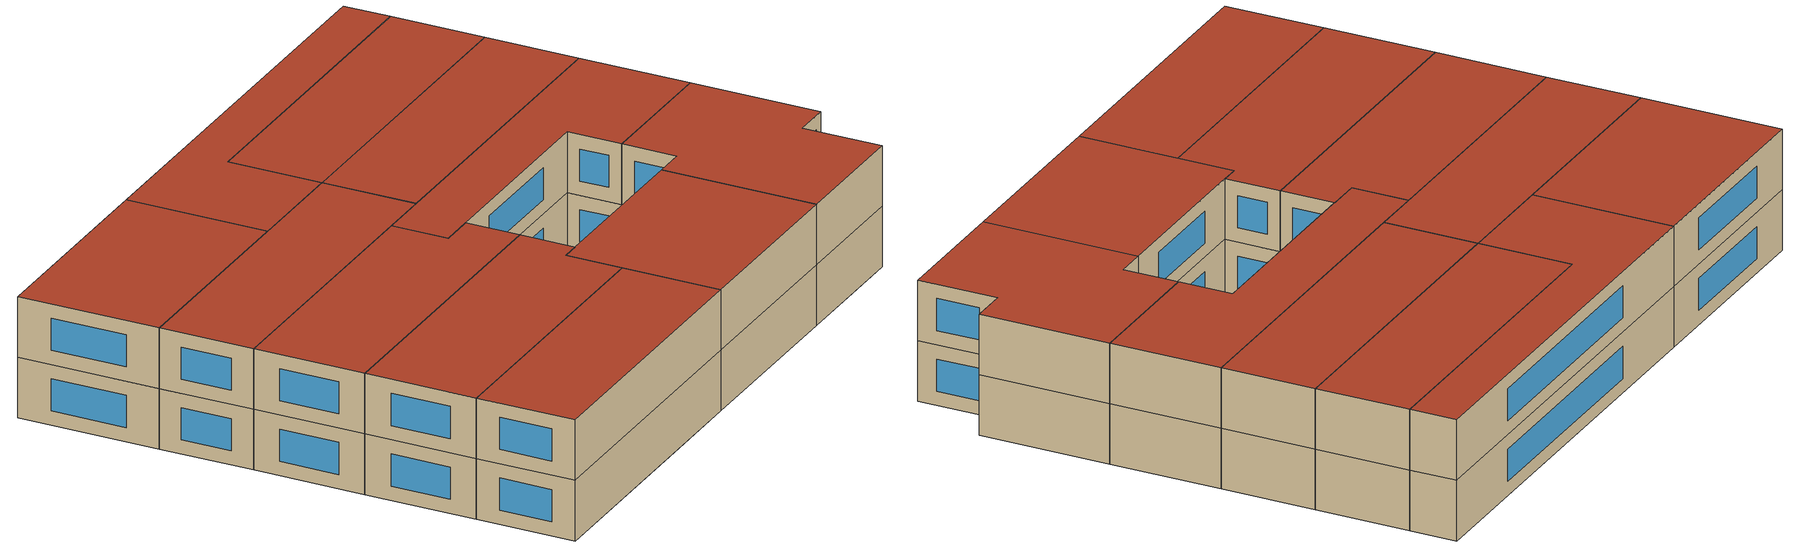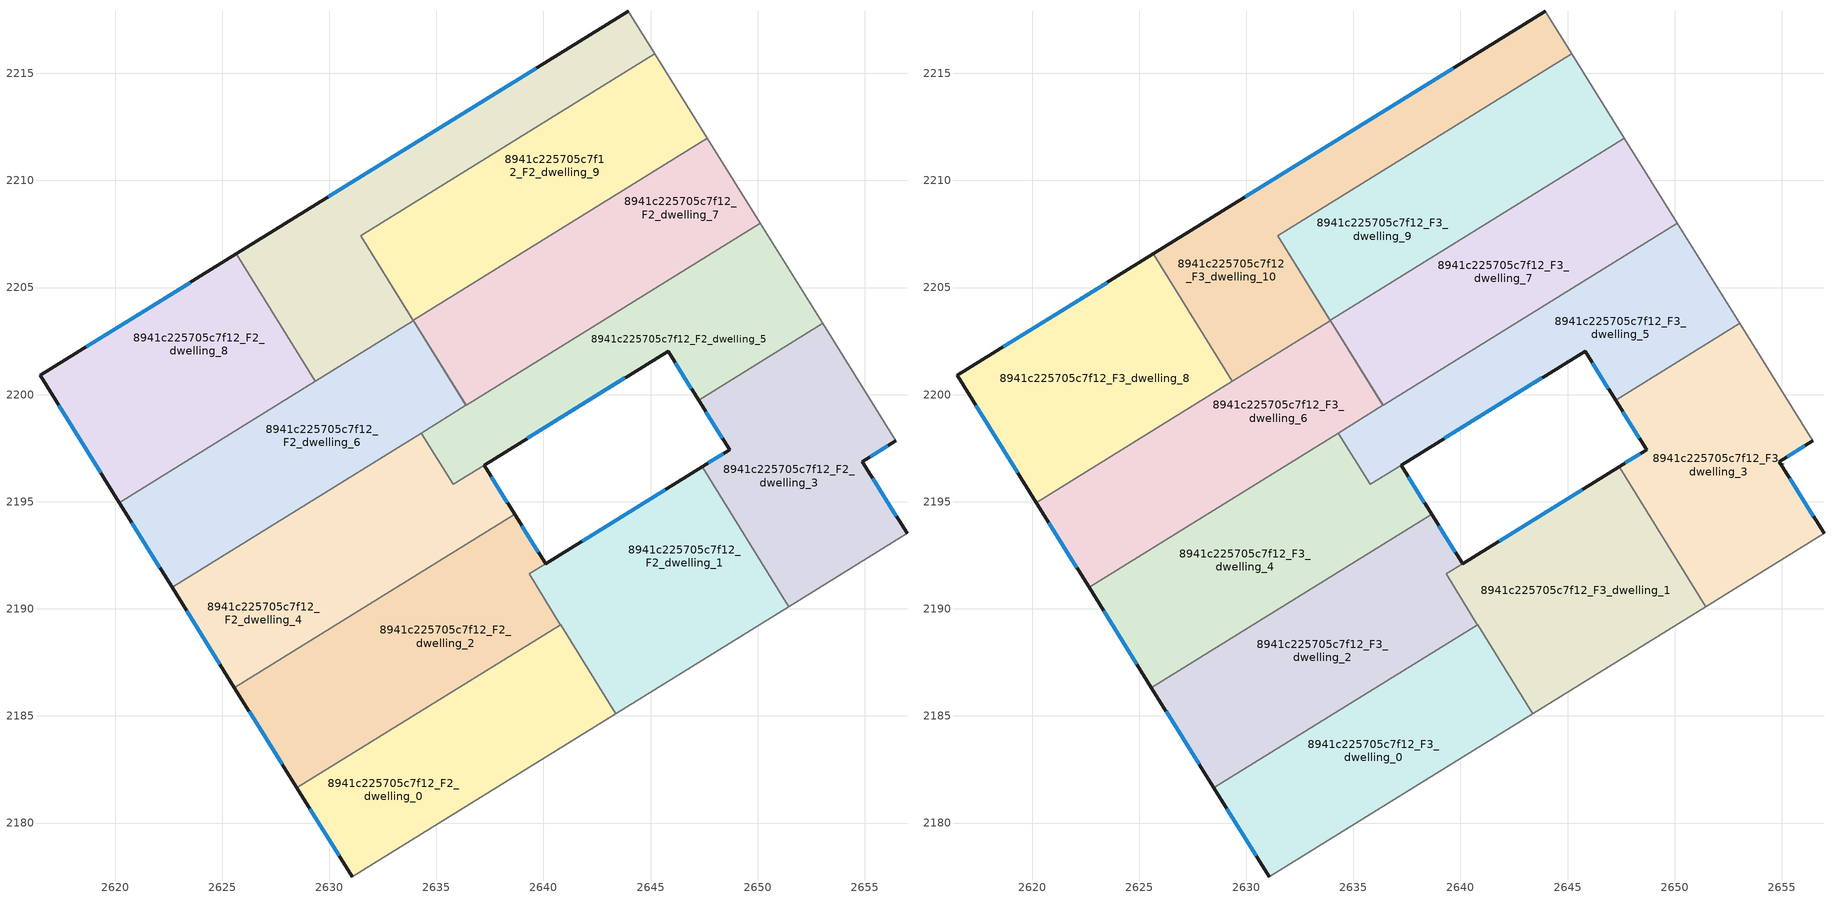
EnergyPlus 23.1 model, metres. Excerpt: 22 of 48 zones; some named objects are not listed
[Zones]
8941c225705c7f12_F2_dwelling_0
 floor to 8941c225705c7f12_F1_dwelling_0 (EU_floor_Construction): 2639.88,2182.95 2631.07,2177.5 2628.49,2181.64 2634.91,2185.62 z6
 floor to 8941c225705c7f12_F1_dwelling_1 (EU_floor_Construction): 2641.64,2187.9 2643.37,2185.11 2639.88,2182.95 2634.91,2185.62 2640.01,2188.77 z6
 floor to 8941c225705c7f12_F1_dwelling_2 (EU_floor_Construction): 2640.8,2189.26 2641.64,2187.9 2640.01,2188.77 z6
 wall outside (EU_wall_Construction): 2628.49,2181.64 2631.07,2177.5 z6:9
 wall adiabatic (EU_wall_Construction): 2631.07,2177.5 2643.37,2185.11 z6:9
 wall to 8941c225705c7f12_F2_dwelling_1 (EU_wall_Construction): 2643.37,2185.11 2640.8,2189.26 z6:9
 wall to 8941c225705c7f12_F2_dwelling_2 (EU_wall_Construction): 2640.8,2189.26 2628.49,2181.64 z6:9
 window (EU_Window_Construction): 2629.1,2180.67 2630.47,2178.47 z6.7:8.3
8941c225705c7f12_F2_dwelling_1
 floor to 8941c225705c7f12_F1_dwelling_3 (EU_floor_Construction): 2648.17,2195.38 2651.44,2190.1 2649.24,2188.74 2641.43,2192.93 2646.68,2196.18 z6
 floor to 8941c225705c7f12_F1_dwelling_4 (EU_floor_Construction): 2647.4,2196.62 2648.17,2195.38 2646.68,2196.18 z6
 floor to 8941c225705c7f12_F1_dwelling_1 (EU_floor_Construction): 2644.98,2186.11 2643.37,2185.11 2641.64,2187.9 z6
 floor to 8941c225705c7f12_F1_dwelling_2 (EU_floor_Construction): 2649.24,2188.74 2644.98,2186.11 2641.64,2187.9 2639.33,2191.63 2641.43,2192.93 z6
 wall outside (EU_wall_Construction): 2647.4,2196.62 2640.1,2192.11 z6:9
 wall to 8941c225705c7f12_F2_dwelling_3 (EU_wall_Construction): 2651.44,2190.1 2647.4,2196.62 z6:9
 wall adiabatic (EU_wall_Construction): 2643.37,2185.11 2651.44,2190.1 z6:9
 wall to 8941c225705c7f12_F2_dwelling_2 (EU_wall_Construction): 2640.1,2192.11 2639.33,2191.63 2640.79,2189.26 z6:9
 window (EU_Window_Construction): 2645.69,2195.56 2641.81,2193.17 z6.7:8.3
8941c225705c7f12_F2_dwelling_10
 floor to 8941c225705c7f12_F1_dwelling_10 (EU_floor_Construction): 2633.87,2203.54 2633.92,2203.46 2629.34,2200.62 2625.66,2206.57 2626.85,2207.31 z6
 floor to 8941c225705c7f12_F1_dwelling_12 (EU_floor_Construction): 2643.96,2217.9 2645.19,2215.92 2635.2,2209.73 2632.83,2211 z6
 floor to 8941c225705c7f12_F1_dwelling_11 (EU_floor_Construction): 2635.2,2209.73 2631.47,2207.42 2633.87,2203.54 2626.85,2207.31 2632.83,2211 z6
 wall outside (EU_wall_Construction): 2643.96,2217.9 2625.66,2206.57 z6:9
 wall to 8941c225705c7f12_F2_dwelling_6 (EU_wall_Construction): 2629.34,2200.62 2633.92,2203.46 2631.47,2207.42 z6:9
 wall to 8941c225705c7f12_F2_dwelling_8 (EU_wall_Construction): 2625.66,2206.57 2629.34,2200.62 z6:9
 wall adiabatic (EU_wall_Construction): 2645.19,2215.92 2643.96,2217.9 z6:9
 wall to 8941c225705c7f12_F2_dwelling_9 (EU_wall_Construction): 2631.47,2207.43 2645.19,2215.92 z6:9
 window (EU_Window_Construction): 2639.66,2215.24 2629.96,2209.23 z6.7:8.3
8941c225705c7f12_F2_dwelling_2
 floor to 8941c225705c7f12_F1_dwelling_1 (EU_floor_Construction): 2640.01,2188.78 2634.91,2185.62 2631.16,2187.63 2632.9,2190.87 2634.39,2191.79 z6
 floor to 8941c225705c7f12_F1_dwelling_0 (EU_floor_Construction): 2634.91,2185.62 2628.49,2181.64 2628.2,2182.11 2631.16,2187.63 z6
 floor to 8941c225705c7f12_F1_dwelling_2 (EU_floor_Construction): 2638.65,2194.43 2640.1,2192.11 2639.33,2191.63 2640.79,2189.26 2640.01,2188.78 2634.39,2191.79 z6
 floor to 8941c225705c7f12_F1_dwelling_7 (EU_floor_Construction): 2632.41,2189.95 2628.2,2182.11 2625.57,2186.33 2631.88,2190.23 z6
 floor to 8941c225705c7f12_F1_dwelling_8 (EU_floor_Construction): 2632.9,2190.87 2632.41,2189.95 2631.88,2190.23 z6
 wall outside (EU_wall_Construction): 2640.1,2192.11 2638.65,2194.43 / 2625.57,2186.33 2628.49,2181.64 z6:9
 wall to 8941c225705c7f12_F2_dwelling_4 (EU_wall_Construction): 2638.65,2194.43 2625.57,2186.33 z6:9
 window (EU_Window_Construction): 2639.76,2192.65 2638.99,2193.88 / 2626.26,2185.23 2627.8,2182.74 z6.7:8.3
8941c225705c7f12_F2_dwelling_3
 floor to 8941c225705c7f12_F1_dwelling_4 (EU_floor_Construction): 2654.88,2196.88 2656.97,2193.53 2654.49,2191.99 2648.17,2195.38 2647.4,2196.62 2648.69,2197.42 2647.24,2199.75 2648.31,2200.41 z6
 floor to 8941c225705c7f12_F1_dwelling_3 (EU_floor_Construction): 2654.49,2191.99 2651.44,2190.1 2648.17,2195.38 z6
 floor to 8941c225705c7f12_F1_dwelling_5 (EU_floor_Construction): 2654.57,2200.86 2656.45,2197.85 2654.88,2196.88 2648.31,2200.41 2651.61,2202.45 z6
 floor to 8941c225705c7f12_F1_dwelling_6 (EU_floor_Construction): 2653.03,2203.33 2654.57,2200.86 2651.61,2202.45 z6
 wall outside (EU_wall_Construction): 2647.24,2199.75 2648.69,2197.42 2647.4,2196.62 / 2656.97,2193.53 2654.88,2196.88 2656.45,2197.85 z6:9
 wall to 8941c225705c7f12_F2_dwelling_5 (EU_wall_Construction): 2653.03,2203.33 2647.24,2199.75 z6:9
 wall adiabatic (EU_wall_Construction): 2656.45,2197.85 2653.03,2203.33 / 2651.44,2190.1 2656.97,2193.53 z6:9
 window (EU_Window_Construction): 2648.39,2197.23 2647.7,2196.81 / 2647.58,2199.2 2648.35,2197.97 / 2655.25,2197.11 2656.08,2197.62 / 2656.48,2194.31 2655.37,2196.09 z6.7:8.3
8941c225705c7f12_F2_dwelling_4
 floor to 8941c225705c7f12_F1_dwelling_2 (EU_floor_Construction): 2637.23,2196.7 2638.65,2194.43 2634.39,2191.79 2633.62,2192.21 2635.66,2196.01 2635.78,2195.81 2635.92,2195.89 z6
 floor to 8941c225705c7f12_F1_dwelling_1 (EU_floor_Construction): 2634.39,2191.79 2632.9,2190.87 2633.62,2192.21 z6
 floor to 8941c225705c7f12_F1_dwelling_7 (EU_floor_Construction): 2631.88,2190.23 2625.57,2186.33 2622.66,2191 2626.28,2193.24 z6
 floor to 8941c225705c7f12_F1_dwelling_9 (EU_floor_Construction): 2634.59,2197.75 2635.66,2196.01 2634.23,2193.34 2630.05,2195.58 2634.03,2198.04 z6
 floor to 8941c225705c7f12_F1_dwelling_8 (EU_floor_Construction): 2634.23,2193.34 2632.9,2190.87 2631.88,2190.23 2626.28,2193.24 2630.05,2195.58 z6
 floor to 8941c225705c7f12_F1_dwelling_10 (EU_floor_Construction): 2634.3,2198.21 2634.59,2197.75 2634.03,2198.04 z6
 wall outside (EU_wall_Construction): 2638.65,2194.43 2637.23,2196.7 / 2622.66,2191 2625.57,2186.33 z6:9
 wall to 8941c225705c7f12_F2_dwelling_5 (EU_wall_Construction): 2637.23,2196.7 2635.78,2195.81 2634.3,2198.21 z6:9
 wall to 8941c225705c7f12_F2_dwelling_6 (EU_wall_Construction): 2634.3,2198.21 2622.66,2191 z6:9
 window (EU_Window_Construction): 2638.32,2194.96 2637.56,2196.17 / 2623.34,2189.9 2624.89,2187.43 z6.7:8.3
8941c225705c7f12_F2_dwelling_5
 floor outside (EU_floor_Construction): 2645.82,2202.03 2635.78,2195.81 2635.91,2195.89 z6
 floor to 8941c225705c7f12_F1_dwelling_5 (EU_floor_Construction): 2651.61,2202.45 2648.31,2200.41 2646.09,2201.6 2645.82,2202.03 2635.91,2195.89 2635.67,2196.03 2638.11,2200.57 2646.01,2205.46 z6
 floor to 8941c225705c7f12_F1_dwelling_2 (EU_floor_Construction): 2635.91,2195.89 2635.78,2195.81 2635.66,2196.01 2635.67,2196.03 z6
 floor to 8941c225705c7f12_F1_dwelling_4 (EU_floor_Construction): 2648.31,2200.41 2647.24,2199.75 2646.09,2201.6 z6
 floor to 8941c225705c7f12_F1_dwelling_6 (EU_floor_Construction): 2650.12,2208 2653.03,2203.33 2651.61,2202.45 2646.01,2205.46 z6
 floor to 8941c225705c7f12_F1_dwelling_10 (EU_floor_Construction): 2638.11,2200.57 2636.15,2196.91 2634.59,2197.75 2634.3,2198.21 z6
 floor to 8941c225705c7f12_F1_dwelling_9 (EU_floor_Construction): 2636.15,2196.91 2635.66,2196.01 2634.59,2197.75 z6
 wall outside (EU_wall_Construction): 2637.23,2196.71 2645.82,2202.03 2647.24,2199.75 z6:9
 wall adiabatic (EU_wall_Construction): 2653.03,2203.33 2650.12,2208 z6:9
 wall to 8941c225705c7f12_F2_dwelling_7 (EU_wall_Construction): 2650.12,2208 2636.39,2199.5 z6:9
 wall to 8941c225705c7f12_F2_dwelling_6 (EU_wall_Construction): 2636.38,2199.5 2634.3,2198.21 z6:9
 window (EU_Window_Construction): 2646.15,2201.49 2646.91,2200.28 / 2639.25,2197.96 2643.8,2200.78 z6.7:8.3
8941c225705c7f12_F2_dwelling_6
 floor to 8941c225705c7f12_F1_dwelling_9 (EU_floor_Construction): 2634.03,2198.04 2630.05,2195.58 2625.31,2198.13 2629.29,2200.59 z6
 floor to 8941c225705c7f12_F1_dwelling_10 (EU_floor_Construction): 2633.92,2203.46 2633.87,2203.54 2636.38,2199.5 2634.03,2198.04 2629.29,2200.59 2629.34,2200.62 z6
 floor to 8941c225705c7f12_F1_dwelling_8 (EU_floor_Construction): 2630.05,2195.58 2626.28,2193.24 2621.54,2195.79 2625.31,2198.13 z6
 floor to 8941c225705c7f12_F1_dwelling_7 (EU_floor_Construction): 2626.28,2193.24 2622.66,2191 2620.2,2194.96 2621.54,2195.79 z6
 wall outside (EU_wall_Construction): 2620.2,2194.96 2622.66,2191 z6:9
 wall to 8941c225705c7f12_F2_dwelling_9 (EU_wall_Construction): 2636.38,2199.5 2631.47,2207.42 z6:9
 wall to 8941c225705c7f12_F2_dwelling_8 (EU_wall_Construction): 2629.34,2200.62 2620.2,2194.96 z6:9
 window (EU_Window_Construction): 2620.77,2194.03 2622.08,2191.93 z6.7:8.3
8941c225705c7f12_F2_dwelling_7
 floor to 8941c225705c7f12_F1_dwelling_12 (EU_floor_Construction): 2642.52,2208.78 2641.28,2206.47 2639.94,2207.18 z6
 floor to 8941c225705c7f12_F1_dwelling_6 (EU_floor_Construction): 2647.66,2211.96 2650.12,2208 2646.01,2205.46 2641.92,2207.66 2642.52,2208.78 z6
 floor to 8941c225705c7f12_F1_dwelling_5 (EU_floor_Construction): 2646.01,2205.46 2638.11,2200.57 2641.92,2207.66 z6
 floor to 8941c225705c7f12_F1_dwelling_11 (EU_floor_Construction): 2641.28,2206.47 2638.4,2201.11 2633.97,2203.49 2639.94,2207.18 z6
 floor to 8941c225705c7f12_F1_dwelling_10 (EU_floor_Construction): 2638.4,2201.11 2638.11,2200.57 2636.39,2199.5 2633.93,2203.46 2633.97,2203.49 z6
 wall to 8941c225705c7f12_F2_dwelling_9 (EU_wall_Construction): 2647.66,2211.96 2633.93,2203.46 2636.39,2199.5 z6:9
 wall adiabatic (EU_wall_Construction): 2650.12,2208 2647.66,2211.96 z6:9
8941c225705c7f12_F2_dwelling_8
 floor to 8941c225705c7f12_F1_dwelling_7 (EU_floor_Construction): 2621.54,2195.79 2620.2,2194.96 2618.74,2197.29 z6
 floor to 8941c225705c7f12_F1_dwelling_8 (EU_floor_Construction): 2625.31,2198.13 2621.54,2195.79 2618.74,2197.29 2616.5,2200.9 2618.19,2201.95 z6
 floor adiabatic (EU_floor_Construction): 2625.66,2206.57 2629.34,2200.62 2625.31,2198.13 2618.19,2201.95 z6
 wall outside (EU_wall_Construction): 2625.66,2206.57 2616.5,2200.9 2620.2,2194.96 z6:9
 window (EU_Window_Construction): 2623.51,2205.24 2618.65,2202.23 / 2617.37,2199.5 2619.33,2196.35 z6.7:8.3
8941c225705c7f12_F2_dwelling_9
 floor to 8941c225705c7f12_F1_dwelling_11 (EU_floor_Construction): 2639.94,2207.18 2633.97,2203.49 2633.88,2203.54 2631.47,2207.42 2635.2,2209.73 z6
 floor to 8941c225705c7f12_F1_dwelling_12 (EU_floor_Construction): 2645.19,2215.92 2645.82,2214.92 2642.52,2208.78 2639.94,2207.18 2635.2,2209.73 z6
 floor to 8941c225705c7f12_F1_dwelling_6 (EU_floor_Construction): 2645.82,2214.92 2647.66,2211.96 2642.52,2208.78 z6
 floor to 8941c225705c7f12_F1_dwelling_10 (EU_floor_Construction): 2633.97,2203.49 2633.93,2203.46 2636.38,2199.5 2633.88,2203.54 z6
 wall adiabatic (EU_wall_Construction): 2647.66,2211.96 2645.19,2215.92 z6:9
8941c225705c7f12_F3_dwelling_0
 floor to 8941c225705c7f12_F2_dwelling_0 (EU_floor_Construction): 2640.8,2189.26 2643.37,2185.11 2631.07,2177.5 2628.49,2181.64 z9
 wall outside (EU_wall_Construction): 2628.49,2181.64 2631.07,2177.5 z9:12
 wall adiabatic (EU_wall_Construction): 2631.07,2177.5 2643.37,2185.11 z9:12
 wall to 8941c225705c7f12_F3_dwelling_1 (EU_wall_Construction): 2643.37,2185.11 2640.8,2189.26 z9:12
 wall to 8941c225705c7f12_F3_dwelling_2 (EU_wall_Construction): 2640.8,2189.26 2628.49,2181.64 z9:12
 window (EU_Window_Construction): 2629.1,2180.67 2630.47,2178.47 z9.7:11.3
 roof outside (EU_roof_Construction): 2643.37,2185.11 2640.8,2189.26 2628.49,2181.64 2631.07,2177.5 z12
8941c225705c7f12_F3_dwelling_1
 floor to 8941c225705c7f12_F2_dwelling_1 (EU_floor_Construction): 2647.4,2196.62 2651.44,2190.1 2643.37,2185.11 2639.33,2191.63 z9
 wall outside (EU_wall_Construction): 2647.4,2196.62 2640.1,2192.11 z9:12
 wall to 8941c225705c7f12_F3_dwelling_3 (EU_wall_Construction): 2651.44,2190.1 2647.4,2196.62 z9:12
 wall adiabatic (EU_wall_Construction): 2643.37,2185.11 2651.44,2190.1 z9:12
 wall to 8941c225705c7f12_F3_dwelling_2 (EU_wall_Construction): 2640.1,2192.11 2639.33,2191.63 2640.79,2189.26 z9:12
 window (EU_Window_Construction): 2645.69,2195.56 2641.81,2193.17 z9.7:11.3
 roof outside (EU_roof_Construction): 2651.44,2190.1 2647.4,2196.62 2639.33,2191.63 2643.37,2185.11 z12
8941c225705c7f12_F3_dwelling_10
 floor to 8941c225705c7f12_F2_dwelling_10 (EU_floor_Construction): 2643.96,2217.9 2645.19,2215.92 2631.47,2207.42 2633.92,2203.46 2629.34,2200.62 2625.66,2206.57 z9
 wall outside (EU_wall_Construction): 2643.96,2217.9 2625.66,2206.57 z9:12
 wall to 8941c225705c7f12_F3_dwelling_6 (EU_wall_Construction): 2629.34,2200.62 2633.92,2203.46 2631.47,2207.42 z9:12
 wall to 8941c225705c7f12_F3_dwelling_8 (EU_wall_Construction): 2625.66,2206.57 2629.34,2200.62 z9:12
 wall adiabatic (EU_wall_Construction): 2645.19,2215.92 2643.96,2217.9 z9:12
 wall to 8941c225705c7f12_F3_dwelling_9 (EU_wall_Construction): 2631.47,2207.43 2645.19,2215.92 z9:12
 window (EU_Window_Construction): 2639.66,2215.24 2629.96,2209.23 z9.7:11.3
 roof outside (EU_roof_Construction): 2633.92,2203.46 2631.47,2207.42 2645.19,2215.92 2643.96,2217.9 2625.66,2206.57 2629.34,2200.62 z12
8941c225705c7f12_F3_dwelling_2
 floor to 8941c225705c7f12_F2_dwelling_2 (EU_floor_Construction): 2638.65,2194.43 2640.1,2192.11 2639.33,2191.63 2640.79,2189.26 2628.49,2181.64 2625.57,2186.33 z9
 wall outside (EU_wall_Construction): 2640.1,2192.11 2638.65,2194.43 / 2625.57,2186.33 2628.49,2181.64 z9:12
 wall to 8941c225705c7f12_F3_dwelling_4 (EU_wall_Construction): 2638.65,2194.43 2625.57,2186.33 z9:12
 window (EU_Window_Construction): 2639.76,2192.65 2638.99,2193.88 / 2626.26,2185.23 2627.8,2182.74 z9.7:11.3
 roof outside (EU_roof_Construction): 2640.79,2189.26 2639.33,2191.63 2640.1,2192.11 2638.65,2194.43 2625.57,2186.33 2628.49,2181.64 z12
8941c225705c7f12_F3_dwelling_3
 floor to 8941c225705c7f12_F2_dwelling_3 (EU_floor_Construction): 2653.03,2203.33 2656.45,2197.85 2654.88,2196.88 2656.97,2193.53 2651.44,2190.1 2647.4,2196.62 2648.69,2197.42 2647.24,2199.75 z9
 wall outside (EU_wall_Construction): 2647.24,2199.75 2648.69,2197.42 2647.4,2196.62 / 2656.97,2193.53 2654.88,2196.88 2656.45,2197.85 z9:12
 wall to 8941c225705c7f12_F3_dwelling_5 (EU_wall_Construction): 2653.03,2203.33 2647.24,2199.75 z9:12
 wall adiabatic (EU_wall_Construction): 2656.45,2197.85 2653.03,2203.33 / 2651.44,2190.1 2656.97,2193.53 z9:12
 window (EU_Window_Construction): 2648.39,2197.23 2647.7,2196.81 / 2647.58,2199.2 2648.35,2197.97 / 2655.25,2197.11 2656.08,2197.62 / 2656.48,2194.31 2655.37,2196.09 z9.7:11.3
 roof outside (EU_roof_Construction): 2656.97,2193.53 2654.88,2196.88 2656.45,2197.85 2653.03,2203.33 2647.24,2199.75 2648.69,2197.42 2647.4,2196.62 2651.44,2190.1 z12
8941c225705c7f12_F3_dwelling_4
 floor to 8941c225705c7f12_F2_dwelling_4 (EU_floor_Construction): 2637.23,2196.7 2638.65,2194.43 2625.57,2186.33 2622.66,2191 2634.3,2198.21 2635.78,2195.81 z9
 wall outside (EU_wall_Construction): 2638.65,2194.43 2637.23,2196.7 / 2622.66,2191 2625.57,2186.33 z9:12
 wall to 8941c225705c7f12_F3_dwelling_5 (EU_wall_Construction): 2637.23,2196.7 2635.78,2195.81 2634.3,2198.21 z9:12
 wall to 8941c225705c7f12_F3_dwelling_6 (EU_wall_Construction): 2634.3,2198.21 2622.66,2191 z9:12
 window (EU_Window_Construction): 2638.32,2194.96 2637.56,2196.17 / 2623.34,2189.9 2624.89,2187.43 z9.7:11.3
 roof outside (EU_roof_Construction): 2638.65,2194.43 2637.23,2196.7 2635.78,2195.81 2634.3,2198.21 2622.66,2191 2625.57,2186.33 z12
8941c225705c7f12_F3_dwelling_5
 floor to 8941c225705c7f12_F2_dwelling_5 (EU_floor_Construction): 2650.12,2208 2653.03,2203.33 2647.24,2199.75 2645.82,2202.03 2635.78,2195.81 2634.3,2198.21 z9
 wall outside (EU_wall_Construction): 2637.23,2196.71 2645.82,2202.03 2647.24,2199.75 z9:12
 wall adiabatic (EU_wall_Construction): 2653.03,2203.33 2650.12,2208 z9:12
 wall to 8941c225705c7f12_F3_dwelling_7 (EU_wall_Construction): 2650.12,2208 2636.39,2199.5 z9:12
 wall to 8941c225705c7f12_F3_dwelling_6 (EU_wall_Construction): 2636.38,2199.5 2634.3,2198.21 z9:12
 window (EU_Window_Construction): 2646.15,2201.49 2646.91,2200.28 / 2639.25,2197.96 2643.8,2200.78 z9.7:11.3
 roof outside (EU_roof_Construction): 2647.24,2199.75 2653.03,2203.33 2650.12,2208 2634.3,2198.21 2635.78,2195.81 2645.82,2202.03 z12
8941c225705c7f12_F3_dwelling_6
 floor to 8941c225705c7f12_F2_dwelling_6 (EU_floor_Construction): 2633.92,2203.46 2631.47,2207.42 2636.38,2199.5 2622.66,2191 2620.2,2194.96 z9
 wall outside (EU_wall_Construction): 2620.2,2194.96 2622.66,2191 z9:12
 wall to 8941c225705c7f12_F3_dwelling_9 (EU_wall_Construction): 2636.38,2199.5 2631.47,2207.42 z9:12
 wall to 8941c225705c7f12_F3_dwelling_8 (EU_wall_Construction): 2629.34,2200.62 2620.2,2194.96 z9:12
 window (EU_Window_Construction): 2620.77,2194.03 2622.08,2191.93 z9.7:11.3
 roof outside (EU_roof_Construction): 2636.38,2199.5 2631.47,2207.42 2633.92,2203.46 2620.2,2194.96 2622.66,2191 z12
8941c225705c7f12_F3_dwelling_7
 floor to 8941c225705c7f12_F2_dwelling_7 (EU_floor_Construction): 2647.66,2211.96 2650.12,2208 2636.39,2199.5 2633.93,2203.46 z9
 wall to 8941c225705c7f12_F3_dwelling_9 (EU_wall_Construction): 2647.66,2211.96 2633.93,2203.46 2636.39,2199.5 z9:12
 wall adiabatic (EU_wall_Construction): 2650.12,2208 2647.66,2211.96 z9:12
 roof outside (EU_roof_Construction): 2650.12,2208 2647.66,2211.96 2633.93,2203.46 2636.39,2199.5 z12
8941c225705c7f12_F3_dwelling_8
 floor to 8941c225705c7f12_F2_dwelling_8 (EU_floor_Construction): 2625.66,2206.57 2629.34,2200.62 2620.2,2194.96 2616.5,2200.9 z9
 wall outside (EU_wall_Construction): 2625.66,2206.57 2616.5,2200.9 2620.2,2194.96 z9:12
 window (EU_Window_Construction): 2623.51,2205.24 2618.65,2202.23 / 2617.37,2199.5 2619.33,2196.35 z9.7:11.3
 roof outside (EU_roof_Construction): 2629.34,2200.62 2625.66,2206.57 2616.5,2200.9 2620.2,2194.96 z12
8941c225705c7f12_F3_dwelling_9
 floor to 8941c225705c7f12_F2_dwelling_9 (EU_floor_Construction): 2645.19,2215.92 2647.66,2211.96 2633.93,2203.46 2636.38,2199.5 2631.47,2207.42 z9
 wall adiabatic (EU_wall_Construction): 2647.66,2211.96 2645.19,2215.92 z9:12
 roof outside (EU_roof_Construction): 2636.38,2199.5 2633.93,2203.46 2647.66,2211.96 2645.19,2215.92 2631.47,2207.42 z12
[Building]
EU S2 Campaign: North Axis=0; Terrain=City; Solar Distribution=FullExterior
[Site:Location]
Budapest.Ferenc.Liszt.Intl.AP: Latitude=47.437; Longitude=19.256; Time Zone=1; Elevation=185
[SizingPeriod:WeatherFileDays]
AnnualSizingPeriod: Begin Month=1; Begin Day of Month=1; End Month=12; End Day of Month=31; Day of Week for Start Day=Monday; Use Weather File Daylight Saving Period=No; Use Weather File Rain and Snow Indicators=No
[MATERIAL]
EU_InternalMass_Material: Roughness=MediumRough; Thickness=0.1; Conductivity=1; Density=1800; Specific Heat=900; Thermal Absorptance=0.9; Solar Absorptance=0.7; Visible Absorptance=0.7
[MATERIAL:NOMASS] Roughness=MediumRough; Thermal Absorptance=0.9; Solar Absorptance=0.7; Visible Absorptance=0.7
Name | Thermal Resistance
EU_wall_NoMass | 0.832559
EU_roof_NoMass | 1.39638
EU_floor_NoMass | 0.872794
[WINDOWMATERIAL:SIMPLEGLAZINGSYSTEM]
EU_Window_SimpleGlazing: UFactor=2.79869; Solar Heat Gain Coefficient=0.75; Visible Transmittance=0.75
[CONSTRUCTION]
EU_wall_Construction: EU_wall_NoMass
EU_roof_Construction: EU_roof_NoMass
EU_floor_Construction: EU_floor_NoMass
EU_Window_Construction: EU_Window_SimpleGlazing
EU_InternalMass_Construction: EU_InternalMass_Material
[ZONE] Type=1; Multiplier=1; Ceiling Height=autocalculate; Floor Area=autocalculate; Part of Total Floor Area=Yes
Name | Volume
8941c225705c7f12_F2_dwelling_0; 8941c225705c7f12_F3_dwelling_0 | 211.976
8941c225705c7f12_F2_dwelling_1; 8941c225705c7f12_F3_dwelling_1 | 218.566
8941c225705c7f12_F2_dwelling_10; 8941c225705c7f12_F3_dwelling_10 | 225.91
8941c225705c7f12_F2_dwelling_2; 8941c225705c7f12_F3_dwelling_2 | 247.15
8941c225705c7f12_F2_dwelling_3; 8941c225705c7f12_F3_dwelling_3 | 225.938
8941c225705c7f12_F2_dwelling_4; 8941c225705c7f12_F3_dwelling_4 | 239.662
8941c225705c7f12_F2_dwelling_5; 8941c225705c7f12_F3_dwelling_5 | 212.216
8941c225705c7f12_F2_dwelling_6 | 225.865
8941c225705c7f12_F3_dwelling_6 | 225.947
8941c225705c7f12_F2_dwelling_7; 8941c225705c7f12_F3_dwelling_7 | 225.946
8941c225705c7f12_F2_dwelling_8; 8941c225705c7f12_F3_dwelling_8 | 225.913
8941c225705c7f12_F2_dwelling_9; 8941c225705c7f12_F3_dwelling_9 | 225.871
[INTERNALMASS] Construction=EU_InternalMass_Construction
Name | Zone or ZoneList | Surface Area
8941c225705c7f12_F2_dwelling_0_EU_InternalMass | 8941c225705c7f12_F2_dwelling_0 | 70.6914
8941c225705c7f12_F2_dwelling_1_EU_InternalMass | 8941c225705c7f12_F2_dwelling_1 | 72.8558
8941c225705c7f12_F2_dwelling_2_EU_InternalMass | 8941c225705c7f12_F2_dwelling_2 | 82.3794
8941c225705c7f12_F2_dwelling_3_EU_InternalMass | 8941c225705c7f12_F2_dwelling_3 | 75.3153
8941c225705c7f12_F2_dwelling_4_EU_InternalMass | 8941c225705c7f12_F2_dwelling_4 | 79.8917
8941c225705c7f12_F2_dwelling_5_EU_InternalMass | 8941c225705c7f12_F2_dwelling_5 | 70.7416
8941c225705c7f12_F2_dwelling_6_EU_InternalMass | 8941c225705c7f12_F2_dwelling_6 | 75.3157
8941c225705c7f12_F2_dwelling_7_EU_InternalMass | 8941c225705c7f12_F2_dwelling_7 | 75.3153
8941c225705c7f12_F2_dwelling_8_EU_InternalMass | 8941c225705c7f12_F2_dwelling_8 | 75.3043
8941c225705c7f12_F2_dwelling_9_EU_InternalMass | 8941c225705c7f12_F2_dwelling_9 | 75.3043
8941c225705c7f12_F2_dwelling_10_EU_InternalMass | 8941c225705c7f12_F2_dwelling_10 | 75.3033
8941c225705c7f12_F3_dwelling_0_EU_InternalMass | 8941c225705c7f12_F3_dwelling_0 | 70.6914
8941c225705c7f12_F3_dwelling_1_EU_InternalMass | 8941c225705c7f12_F3_dwelling_1 | 72.8558
8941c225705c7f12_F3_dwelling_2_EU_InternalMass | 8941c225705c7f12_F3_dwelling_2 | 82.3794
8941c225705c7f12_F3_dwelling_3_EU_InternalMass | 8941c225705c7f12_F3_dwelling_3 | 75.3153
8941c225705c7f12_F3_dwelling_4_EU_InternalMass | 8941c225705c7f12_F3_dwelling_4 | 79.8917
8941c225705c7f12_F3_dwelling_5_EU_InternalMass | 8941c225705c7f12_F3_dwelling_5 | 70.7416
8941c225705c7f12_F3_dwelling_6_EU_InternalMass | 8941c225705c7f12_F3_dwelling_6 | 75.3157
8941c225705c7f12_F3_dwelling_7_EU_InternalMass | 8941c225705c7f12_F3_dwelling_7 | 75.3153
8941c225705c7f12_F3_dwelling_8_EU_InternalMass | 8941c225705c7f12_F3_dwelling_8 | 75.3043
8941c225705c7f12_F3_dwelling_9_EU_InternalMass | 8941c225705c7f12_F3_dwelling_9 | 75.3043
8941c225705c7f12_F3_dwelling_10_EU_InternalMass | 8941c225705c7f12_F3_dwelling_10 | 75.3033
[OTHEREQUIPMENT] Fuel Type=Electricity; Design Level Calculation Method=Watts/Area; Power per Zone Floor Area=1; Fraction Latent=0; Fraction Radiant=0; Fraction Lost=0; Carbon Dioxide Generation Rate=0; EndUse Subcategory=EU_Step8_InternalGains
Name | Zone or ZoneList or Space or SpaceList | Schedule
EU_Step8_InternalGain_8941c225705c7f12_F2_dwelling_0_f000 | 8941c225705c7f12_F2_dwelling_0 | EU_Step8_GainSchedule_8941c225705c7f12_F2_dwelling_0_f000
EU_Step8_InternalGain_8941c225705c7f12_F2_dwelling_1_f000 | 8941c225705c7f12_F2_dwelling_1 | EU_Step8_GainSchedule_8941c225705c7f12_F2_dwelling_1_f000
EU_Step8_InternalGain_8941c225705c7f12_F2_dwelling_2_f000 | 8941c225705c7f12_F2_dwelling_2 | EU_Step8_GainSchedule_8941c225705c7f12_F2_dwelling_2_f000
EU_Step8_InternalGain_8941c225705c7f12_F2_dwelling_3_f000 | 8941c225705c7f12_F2_dwelling_3 | EU_Step8_GainSchedule_8941c225705c7f12_F2_dwelling_3_f000
EU_Step8_InternalGain_8941c225705c7f12_F2_dwelling_4_f000 | 8941c225705c7f12_F2_dwelling_4 | EU_Step8_GainSchedule_8941c225705c7f12_F2_dwelling_4_f000
EU_Step8_InternalGain_8941c225705c7f12_F2_dwelling_5_f000 | 8941c225705c7f12_F2_dwelling_5 | EU_Step8_GainSchedule_8941c225705c7f12_F2_dwelling_5_f000
EU_Step8_InternalGain_8941c225705c7f12_F2_dwelling_6_f000 | 8941c225705c7f12_F2_dwelling_6 | EU_Step8_GainSchedule_8941c225705c7f12_F2_dwelling_6_f000
EU_Step8_InternalGain_8941c225705c7f12_F2_dwelling_7_f000 | 8941c225705c7f12_F2_dwelling_7 | EU_Step8_GainSchedule_8941c225705c7f12_F2_dwelling_7_f000
EU_Step8_InternalGain_8941c225705c7f12_F2_dwelling_8_f000 | 8941c225705c7f12_F2_dwelling_8 | EU_Step8_GainSchedule_8941c225705c7f12_F2_dwelling_8_f000
EU_Step8_InternalGain_8941c225705c7f12_F2_dwelling_9_f000 | 8941c225705c7f12_F2_dwelling_9 | EU_Step8_GainSchedule_8941c225705c7f12_F2_dwelling_9_f000
EU_Step8_InternalGain_8941c225705c7f12_F2_dwelling_10_f000 | 8941c225705c7f12_F2_dwelling_10 | EU_Step8_GainSchedule_8941c225705c7f12_F2_dwelling_10_f000
EU_Step8_InternalGain_8941c225705c7f12_F3_dwelling_0_f000 | 8941c225705c7f12_F3_dwelling_0 | EU_Step8_GainSchedule_8941c225705c7f12_F3_dwelling_0_f000
EU_Step8_InternalGain_8941c225705c7f12_F3_dwelling_1_f000 | 8941c225705c7f12_F3_dwelling_1 | EU_Step8_GainSchedule_8941c225705c7f12_F3_dwelling_1_f000
EU_Step8_InternalGain_8941c225705c7f12_F3_dwelling_2_f000 | 8941c225705c7f12_F3_dwelling_2 | EU_Step8_GainSchedule_8941c225705c7f12_F3_dwelling_2_f000
EU_Step8_InternalGain_8941c225705c7f12_F3_dwelling_3_f000 | 8941c225705c7f12_F3_dwelling_3 | EU_Step8_GainSchedule_8941c225705c7f12_F3_dwelling_3_f000
EU_Step8_InternalGain_8941c225705c7f12_F3_dwelling_4_f000 | 8941c225705c7f12_F3_dwelling_4 | EU_Step8_GainSchedule_8941c225705c7f12_F3_dwelling_4_f000
EU_Step8_InternalGain_8941c225705c7f12_F3_dwelling_5_f000 | 8941c225705c7f12_F3_dwelling_5 | EU_Step8_GainSchedule_8941c225705c7f12_F3_dwelling_5_f000
EU_Step8_InternalGain_8941c225705c7f12_F3_dwelling_6_f000 | 8941c225705c7f12_F3_dwelling_6 | EU_Step8_GainSchedule_8941c225705c7f12_F3_dwelling_6_f000
EU_Step8_InternalGain_8941c225705c7f12_F3_dwelling_7_f000 | 8941c225705c7f12_F3_dwelling_7 | EU_Step8_GainSchedule_8941c225705c7f12_F3_dwelling_7_f000
EU_Step8_InternalGain_8941c225705c7f12_F3_dwelling_8_f000 | 8941c225705c7f12_F3_dwelling_8 | EU_Step8_GainSchedule_8941c225705c7f12_F3_dwelling_8_f000
EU_Step8_InternalGain_8941c225705c7f12_F3_dwelling_9_f000 | 8941c225705c7f12_F3_dwelling_9 | EU_Step8_GainSchedule_8941c225705c7f12_F3_dwelling_9_f000
EU_Step8_InternalGain_8941c225705c7f12_F3_dwelling_10_f000 | 8941c225705c7f12_F3_dwelling_10 | EU_Step8_GainSchedule_8941c225705c7f12_F3_dwelling_10_f000
[ZONEVENTILATION:DESIGNFLOWRATE] Schedule=EU_AlwaysOn; Design Flow Rate Calculation Method=AirChanges/Hour; Air Changes per Hour=0.475469; Ventilation Type=Natural; Fan Pressure Rise=0; Fan Total Efficiency=1; Constant Term Coefficient=1; Temperature Term Coefficient=0; Velocity Term Coefficient=0; Velocity Squared Term Coefficient=0; Minimum Indoor Temperature=-100; Maximum Indoor Temperature=100; Delta Temperature=-100; Minimum Outdoor Temperature=-100; Maximum Outdoor Temperature=100; Maximum Wind Speed=40
Name | Zone or ZoneList or Space or SpaceList
EU_ConstantAir_8941c225705c7f12_F2_dwelling_0 | 8941c225705c7f12_F2_dwelling_0
EU_ConstantAir_8941c225705c7f12_F2_dwelling_1 | 8941c225705c7f12_F2_dwelling_1
EU_ConstantAir_8941c225705c7f12_F2_dwelling_2 | 8941c225705c7f12_F2_dwelling_2
EU_ConstantAir_8941c225705c7f12_F2_dwelling_3 | 8941c225705c7f12_F2_dwelling_3
EU_ConstantAir_8941c225705c7f12_F2_dwelling_4 | 8941c225705c7f12_F2_dwelling_4
EU_ConstantAir_8941c225705c7f12_F2_dwelling_5 | 8941c225705c7f12_F2_dwelling_5
EU_ConstantAir_8941c225705c7f12_F2_dwelling_6 | 8941c225705c7f12_F2_dwelling_6
EU_ConstantAir_8941c225705c7f12_F2_dwelling_7 | 8941c225705c7f12_F2_dwelling_7
EU_ConstantAir_8941c225705c7f12_F2_dwelling_8 | 8941c225705c7f12_F2_dwelling_8
EU_ConstantAir_8941c225705c7f12_F2_dwelling_9 | 8941c225705c7f12_F2_dwelling_9
EU_ConstantAir_8941c225705c7f12_F2_dwelling_10 | 8941c225705c7f12_F2_dwelling_10
EU_ConstantAir_8941c225705c7f12_F3_dwelling_0 | 8941c225705c7f12_F3_dwelling_0
EU_ConstantAir_8941c225705c7f12_F3_dwelling_1 | 8941c225705c7f12_F3_dwelling_1
EU_ConstantAir_8941c225705c7f12_F3_dwelling_2 | 8941c225705c7f12_F3_dwelling_2
EU_ConstantAir_8941c225705c7f12_F3_dwelling_3 | 8941c225705c7f12_F3_dwelling_3
EU_ConstantAir_8941c225705c7f12_F3_dwelling_4 | 8941c225705c7f12_F3_dwelling_4
EU_ConstantAir_8941c225705c7f12_F3_dwelling_5 | 8941c225705c7f12_F3_dwelling_5
EU_ConstantAir_8941c225705c7f12_F3_dwelling_6 | 8941c225705c7f12_F3_dwelling_6
EU_ConstantAir_8941c225705c7f12_F3_dwelling_7 | 8941c225705c7f12_F3_dwelling_7
EU_ConstantAir_8941c225705c7f12_F3_dwelling_8 | 8941c225705c7f12_F3_dwelling_8
EU_ConstantAir_8941c225705c7f12_F3_dwelling_9 | 8941c225705c7f12_F3_dwelling_9
EU_ConstantAir_8941c225705c7f12_F3_dwelling_10 | 8941c225705c7f12_F3_dwelling_10
[HVACTEMPLATE:THERMOSTAT] Constant Heating Setpoint=20; Constant Cooling Setpoint=50
EU_HeatOnly_8941c225705c7f12_F3_dwelling_7; EU_HeatOnly_8941c225705c7f12_F3_dwelling_8; EU_HeatOnly_8941c225705c7f12_F3_dwelling_9; EU_HeatOnly_8941c225705c7f12_F3_dwelling_10
[HVACTEMPLATE:ZONE:IDEALLOADSAIRSYSTEM] System Availability Schedule=EU_AlwaysOn; Maximum Heating Supply Air Temperature=50; Minimum Cooling Supply Air Temperature=13; Maximum Heating Supply Air Humidity Ratio=0.0156; Minimum Cooling Supply Air Humidity Ratio=0.0077; Heating Limit=NoLimit; Cooling Limit=NoLimit; Heating Availability Schedule=EU_AlwaysOn; Cooling Availability Schedule=EU_CoolingOff; Dehumidification Control Type=ConstantSensibleHeatRatio; Cooling Sensible Heat Ratio=0.7; Dehumidification Setpoint=60; Humidification Control Type=None; Humidification Setpoint=30; Outdoor Air Method=None; Outdoor Air Flow Rate per Person=0.00944; Outdoor Air Flow Rate per Zone Floor Area=0; Outdoor Air Flow Rate per Zone=0; Demand Controlled Ventilation Type=None; Outdoor Air Economizer Type=NoEconomizer; Heat Recovery Type=None; Sensible Heat Recovery Effectiveness=0.7; Latent Heat Recovery Effectiveness=0.65
Name | Template Thermostat
8941c225705c7f12_F2_dwelling_0 | EU_HeatOnly_8941c225705c7f12_F2_dwelling_0
8941c225705c7f12_F2_dwelling_1 | EU_HeatOnly_8941c225705c7f12_F2_dwelling_1
8941c225705c7f12_F2_dwelling_2 | EU_HeatOnly_8941c225705c7f12_F2_dwelling_2
8941c225705c7f12_F2_dwelling_3 | EU_HeatOnly_8941c225705c7f12_F2_dwelling_3
8941c225705c7f12_F2_dwelling_4 | EU_HeatOnly_8941c225705c7f12_F2_dwelling_4
8941c225705c7f12_F2_dwelling_5 | EU_HeatOnly_8941c225705c7f12_F2_dwelling_5
8941c225705c7f12_F2_dwelling_6 | EU_HeatOnly_8941c225705c7f12_F2_dwelling_6
8941c225705c7f12_F2_dwelling_7 | EU_HeatOnly_8941c225705c7f12_F2_dwelling_7
8941c225705c7f12_F2_dwelling_8 | EU_HeatOnly_8941c225705c7f12_F2_dwelling_8
8941c225705c7f12_F2_dwelling_9 | EU_HeatOnly_8941c225705c7f12_F2_dwelling_9
8941c225705c7f12_F2_dwelling_10 | EU_HeatOnly_8941c225705c7f12_F2_dwelling_10
8941c225705c7f12_F3_dwelling_0 | EU_HeatOnly_8941c225705c7f12_F3_dwelling_0
8941c225705c7f12_F3_dwelling_1 | EU_HeatOnly_8941c225705c7f12_F3_dwelling_1
8941c225705c7f12_F3_dwelling_2 | EU_HeatOnly_8941c225705c7f12_F3_dwelling_2
8941c225705c7f12_F3_dwelling_3 | EU_HeatOnly_8941c225705c7f12_F3_dwelling_3
8941c225705c7f12_F3_dwelling_4 | EU_HeatOnly_8941c225705c7f12_F3_dwelling_4
8941c225705c7f12_F3_dwelling_5 | EU_HeatOnly_8941c225705c7f12_F3_dwelling_5
8941c225705c7f12_F3_dwelling_6 | EU_HeatOnly_8941c225705c7f12_F3_dwelling_6
8941c225705c7f12_F3_dwelling_7 | EU_HeatOnly_8941c225705c7f12_F3_dwelling_7
8941c225705c7f12_F3_dwelling_8 | EU_HeatOnly_8941c225705c7f12_F3_dwelling_8
8941c225705c7f12_F3_dwelling_9 | EU_HeatOnly_8941c225705c7f12_F3_dwelling_9
8941c225705c7f12_F3_dwelling_10 | EU_HeatOnly_8941c225705c7f12_F3_dwelling_10
[SIZING:ZONE] Zone Cooling Design Supply Air Temperature Input Method=SupplyAirTemperature; Zone Cooling Design Supply Air Temperature=13; Zone Heating Design Supply Air Temperature Input Method=SupplyAirTemperature; Zone Heating Design Supply Air Temperature=50; Zone Cooling Design Supply Air Humidity Ratio=0.008; Zone Heating Design Supply Air Humidity Ratio=0.008; Cooling Design Air Flow Method=DesignDay; Cooling Design Air Flow Rate=0; Cooling Minimum Air Flow per Zone Floor Area=0.000762; Cooling Minimum Air Flow=0; Cooling Minimum Air Flow Fraction=0.2; Heating Design Air Flow Method=DesignDay; Heating Design Air Flow Rate=0; Heating Maximum Air Flow per Zone Floor Area=0.002032; Heating Maximum Air Flow=0.141576; Heating Maximum Air Flow Fraction=0.3; Account for Dedicated Outdoor Air System=No; Dedicated Outdoor Air System Control Strategy=NeutralSupplyAir; Dedicated Outdoor Air Low Setpoint Temperature for Design=autosize; Dedicated Outdoor Air High Setpoint Temperature for Design=autosize; Zone Load Sizing Method=Sensible Load Only No Latent Load; Zone Latent Cooling Design Supply Air Humidity Ratio Input Method=HumidityRatioDifference; Zone Cooling Design Supply Air Humidity Ratio Difference=0.005; Zone Latent Heating Design Supply Air Humidity Ratio Input Method=HumidityRatioDifference; Zone Humidification Design Supply Air Humidity Ratio Difference=0.005
8941c225705c7f12_F2_dwelling_0; 8941c225705c7f12_F2_dwelling_1; 8941c225705c7f12_F2_dwelling_2; 8941c225705c7f12_F2_dwelling_3; 8941c225705c7f12_F2_dwelling_4; 8941c225705c7f12_F2_dwelling_5; 8941c225705c7f12_F2_dwelling_6; 8941c225705c7f12_F2_dwelling_7; 8941c225705c7f12_F2_dwelling_8; 8941c225705c7f12_F2_dwelling_9; 8941c225705c7f12_F2_dwelling_10; 8941c225705c7f12_F3_dwelling_0; 8941c225705c7f12_F3_dwelling_1; 8941c225705c7f12_F3_dwelling_2; 8941c225705c7f12_F3_dwelling_3; 8941c225705c7f12_F3_dwelling_4; 8941c225705c7f12_F3_dwelling_5; 8941c225705c7f12_F3_dwelling_6; 8941c225705c7f12_F3_dwelling_7; 8941c225705c7f12_F3_dwelling_8; 8941c225705c7f12_F3_dwelling_9; 8941c225705c7f12_F3_dwelling_10
[SCHEDULE:CONSTANT]
Name | Hourly Value
EU_AlwaysOn | 1
EU_CoolingOff | 0
[SCHEDULE:FILE] Column Number=1; Rows to Skip at Top=0; Number of Hours of Data=8760; Column Separator=Comma; Interpolate to Timestep=No; Minutes per Item=60; Adjust Schedule for Daylight Savings=Yes
Name | File
EU_Step8_GainSchedule_8941c225705c7f12_F2_dwelling_0_f000 | ../../schedules/8941c225705c7f12/8941c225705c7f12_F2_dwelling_0_f000_gain.csv
EU_Step8_GainSchedule_8941c225705c7f12_F2_dwelling_1_f000 | ../../schedules/8941c225705c7f12/8941c225705c7f12_F2_dwelling_1_f000_gain.csv
EU_Step8_GainSchedule_8941c225705c7f12_F2_dwelling_2_f000 | ../../schedules/8941c225705c7f12/8941c225705c7f12_F2_dwelling_2_f000_gain.csv
EU_Step8_GainSchedule_8941c225705c7f12_F2_dwelling_3_f000 | ../../schedules/8941c225705c7f12/8941c225705c7f12_F2_dwelling_3_f000_gain.csv
EU_Step8_GainSchedule_8941c225705c7f12_F2_dwelling_4_f000 | ../../schedules/8941c225705c7f12/8941c225705c7f12_F2_dwelling_4_f000_gain.csv
EU_Step8_GainSchedule_8941c225705c7f12_F2_dwelling_5_f000 | ../../schedules/8941c225705c7f12/8941c225705c7f12_F2_dwelling_5_f000_gain.csv
EU_Step8_GainSchedule_8941c225705c7f12_F2_dwelling_6_f000 | ../../schedules/8941c225705c7f12/8941c225705c7f12_F2_dwelling_6_f000_gain.csv
EU_Step8_GainSchedule_8941c225705c7f12_F2_dwelling_7_f000 | ../../schedules/8941c225705c7f12/8941c225705c7f12_F2_dwelling_7_f000_gain.csv
EU_Step8_GainSchedule_8941c225705c7f12_F2_dwelling_8_f000 | ../../schedules/8941c225705c7f12/8941c225705c7f12_F2_dwelling_8_f000_gain.csv
EU_Step8_GainSchedule_8941c225705c7f12_F2_dwelling_9_f000 | ../../schedules/8941c225705c7f12/8941c225705c7f12_F2_dwelling_9_f000_gain.csv
EU_Step8_GainSchedule_8941c225705c7f12_F2_dwelling_10_f000 | ../../schedules/8941c225705c7f12/8941c225705c7f12_F2_dwelling_10_f000_gain.csv
EU_Step8_GainSchedule_8941c225705c7f12_F3_dwelling_0_f000 | ../../schedules/8941c225705c7f12/8941c225705c7f12_F3_dwelling_0_f000_gain.csv
EU_Step8_GainSchedule_8941c225705c7f12_F3_dwelling_1_f000 | ../../schedules/8941c225705c7f12/8941c225705c7f12_F3_dwelling_1_f000_gain.csv
EU_Step8_GainSchedule_8941c225705c7f12_F3_dwelling_2_f000 | ../../schedules/8941c225705c7f12/8941c225705c7f12_F3_dwelling_2_f000_gain.csv
EU_Step8_GainSchedule_8941c225705c7f12_F3_dwelling_3_f000 | ../../schedules/8941c225705c7f12/8941c225705c7f12_F3_dwelling_3_f000_gain.csv
EU_Step8_GainSchedule_8941c225705c7f12_F3_dwelling_4_f000 | ../../schedules/8941c225705c7f12/8941c225705c7f12_F3_dwelling_4_f000_gain.csv
EU_Step8_GainSchedule_8941c225705c7f12_F3_dwelling_5_f000 | ../../schedules/8941c225705c7f12/8941c225705c7f12_F3_dwelling_5_f000_gain.csv
EU_Step8_GainSchedule_8941c225705c7f12_F3_dwelling_6_f000 | ../../schedules/8941c225705c7f12/8941c225705c7f12_F3_dwelling_6_f000_gain.csv
EU_Step8_GainSchedule_8941c225705c7f12_F3_dwelling_7_f000 | ../../schedules/8941c225705c7f12/8941c225705c7f12_F3_dwelling_7_f000_gain.csv
EU_Step8_GainSchedule_8941c225705c7f12_F3_dwelling_8_f000 | ../../schedules/8941c225705c7f12/8941c225705c7f12_F3_dwelling_8_f000_gain.csv
EU_Step8_GainSchedule_8941c225705c7f12_F3_dwelling_9_f000 | ../../schedules/8941c225705c7f12/8941c225705c7f12_F3_dwelling_9_f000_gain.csv
EU_Step8_GainSchedule_8941c225705c7f12_F3_dwelling_10_f000 | ../../schedules/8941c225705c7f12/8941c225705c7f12_F3_dwelling_10_f000_gain.csv
